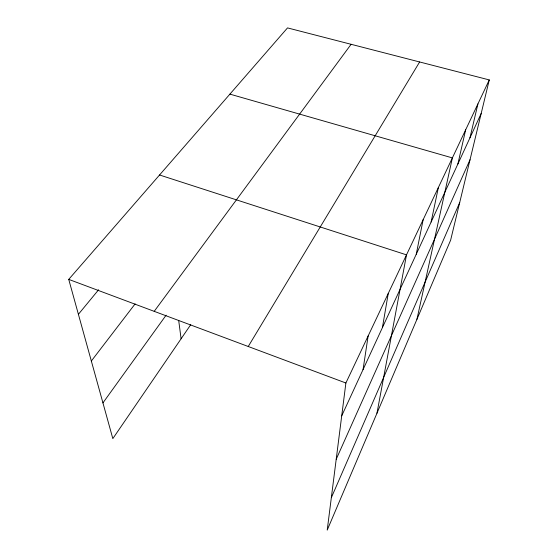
<?xml version="1.0" encoding="UTF-8"?>
<svg xmlns="http://www.w3.org/2000/svg" width="558" height="558" viewBox="0 0 558 558"><rect width="100%" height="100%" fill="white"/><g stroke="black" fill="none" stroke-linecap="round" stroke-linejoin="round"><path stroke-width="0.84" d="M489.268 79.927L345.883 383.004L327.218 530.1L450.641 240.121L489.268 79.927L287.523 27.9L68.732 279.384L112.828 438.609L190.738 324.679M363.049 369.598L368.14 335.944M382.411 327.609L388.249 293.445M376.957 413.234L406.503 254.866L159.553 174.989M416.247 254.253L423.138 219.699M431.111 222.021L438.379 187.495M416.924 319.336L452.378 157.907L229.903 94.128M457.874 164.003L465.658 129.826M469.955 137.805L477.92 103.914M331.333 497.694L459.701 202.533M336.209 459.255L470.031 159.707M341.712 415.85L481.177 113.483M248.24 346.497L419.63 61.966M102.937 402.904L166.117 315.172M154.21 311.343L351.108 44.298M91.338 361.019L135.127 303.88M78.406 314.307L98.599 289.776M68.732 279.384L345.883 383.004M178.7 320.522L181.099 338.783"/></g></svg>
